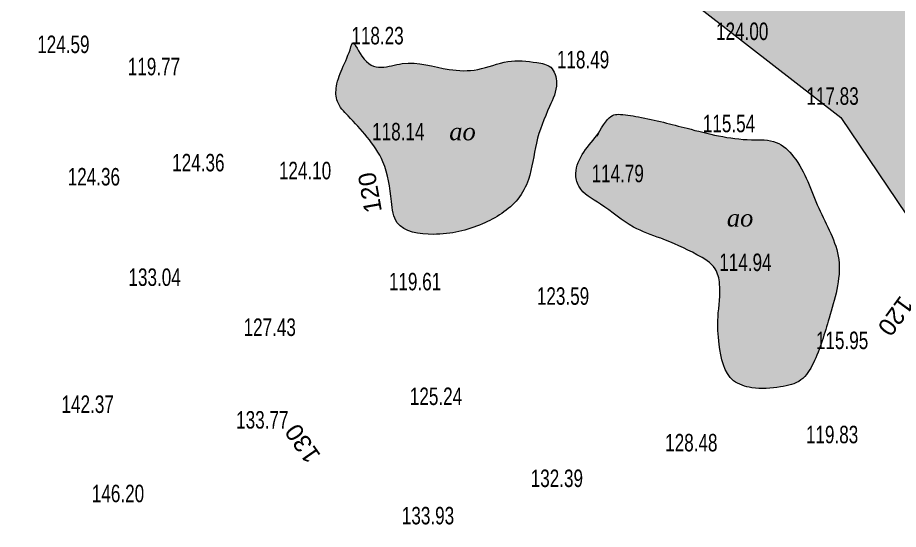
# Model space of a CAD drawing. Header units: metres. Extents: x 431006 to 434411, y 2469261 to 2473208.
# Drawn here: x 431971.6 to 432173, y 2471646.5 to 2471763.7 of the extents above; entities that cross this region are included whole.
import ezdxf
from ezdxf.enums import TextEntityAlignment as Align

# ---------------------------------------------------------------- set-up
doc = ezdxf.new("R2010")
doc.units = ezdxf.units.M
doc.header["$MEASUREMENT"] = 0
doc.linetypes.add('ACAD_ISO02W100', pattern=[15, 12, -3])
for name, color, linetype, lineweight in [('CAO DO', 8, 'Continuous', 18), ('ghi chu-ks', 8, 'Continuous', 18), ('mat nuoc-ks', 8, 'DUONG_MEP_NUOC', 18), ('MH_DongMuc', 8, 'Continuous', 18), ('ranh gioi thuc vat-ks', 8, 'RAO_T_VAT', 18), ('thuc vat-ks', 8, 'Continuous', 18)]:
    doc.layers.add(name, color=color, linetype=linetype, lineweight=lineweight)
doc.styles.add('AO', font='')
doc.styles.get("Standard").update_dxf_attribs({"font": 'arial.ttf'})
doc.styles.get('AO').set_extended_font_data('.VnTime', italic=True)
doc.linetypes.add('DUONG_MEP_NUOC', pattern='A,0.2,[130,ltypeshp.shx,S=0.15,R=0,X=0,Y=0.15],0.05,[130,ltypeshp.shx,S=0.15,R=0,X=0,Y=0.15],1', length=1.25)
doc.linetypes.add('RAO_T_VAT', pattern='A,0,[133,ltypeshp.shx,S=0.34,R=0,X=-0.17,Y=0],-2,[133,ltypeshp.shx,S=0.08,R=0,X=0,Y=0],-1.5,[133,ltypeshp.shx,S=0.08,R=0,X=0,Y=0],-1.5,[133,ltypeshp.shx,S=0.08,R=0,X=0,Y=0],-2', length=7)

msp = doc.modelspace()

# ---------------------------------------------------------------- hatches: boundary and pattern name
at = {"layer": 'mat nuoc-ks', "linetype": 'ACAD_ISO02W100'}
h = msp.add_hatch(dxfattribs=at)
h.set_pattern_fill('MUDST', color=9, scale=10, style=0)
edge = h.paths.add_edge_path()
edge.add_spline(control_points=[(432106.9, 2471929.87), (432106.61, 2471928.66), (432106.3, 2471926.17), (432106.47, 2471923.51), (432106.21, 2471920.96), (432108.49, 2471920.68), (432110.38, 2471920.83), (432112.37, 2471920.32), (432113.66, 2471921.26), (432113.99, 2471923.39), (432113.35, 2471925.7), (432113.65, 2471928.09), (432112.3, 2471930.03), (432109.99, 2471928.92), (432107.14, 2471930.88), (432106.9, 2471929.87)], knot_values=[0, 0, 0, 0, 3.748526, 7.269692, 8.646752, 10.241245, 12.788832, 14.991869, 15.725901, 17.304545, 20.935078, 22.945358, 24.412951, 26.914023, 30.012204, 30.012204, 30.012204, 30.012204], degree=3, periodic=0)
edge = h.paths.add_edge_path()
edge.add_spline(control_points=[(432104.43, 2471737.24), (432102.35, 2471734.39), (432098.43, 2471730.72), (432099.94, 2471723.68), (432106.01, 2471720.72), (432111.38, 2471715.61), (432119.5, 2471712.99), (432125.71, 2471710.16), (432131.25, 2471706.97), (432132.63, 2471701.37), (432131.47, 2471695.56), (432131.93, 2471688.17), (432133.39, 2471680.64), (432140.23, 2471678.49), (432145.43, 2471678.89), (432151.05, 2471680.15), (432154.74, 2471686.41), (432156.7, 2471693.54), (432159.13, 2471701.39), (432160.07, 2471710.38), (432154.11, 2471720.05), (432151.32, 2471729.94), (432145.14, 2471735.91), (432136.12, 2471735.32), (432125.69, 2471738.06), (432116.1, 2471740.56), (432109.02, 2471741.71), (432106.55, 2471741.29), (432103.23, 2471735.19), (432104.47, 2471737.3), (432104.43, 2471737.24)], knot_values=[0, 0, 0, 0, 10.600254, 13.607974, 20.049101, 29.228353, 35.974687, 45.06268, 50.31232, 53.882357, 61.48097, 67.783105, 76.721594, 81.161286, 87.753667, 92.669486, 97.380803, 108.341574, 115.159199, 122.039385, 134.62611, 147.728717, 152.886442, 158.578002, 173.510253, 184.9657, 189.566236, 193.013788, 196.199483, 196.413976, 196.413976, 196.413976, 196.413976], degree=3, periodic=0)
edge = h.paths.add_edge_path()
edge.add_spline(control_points=[(432048.02, 2471757.59), (432047.54, 2471755.84), (432046.16, 2471752.69), (432044.29, 2471748.48), (432044.37, 2471744.06), (432047.8, 2471740.53), (432051.66, 2471736.42), (432056.12, 2471730.05), (432056.87, 2471723.17), (432057.91, 2471714.83), (432068.18, 2471713.39), (432077.4, 2471715.7), (432085.47, 2471720.48), (432089.19, 2471727.59), (432089.81, 2471735.19), (432092.72, 2471742.32), (432095.4, 2471747.89), (432094.08, 2471752.73), (432089.13, 2471753.61), (432083.51, 2471754.18), (432077.08, 2471751.31), (432068.77, 2471751.57), (432060.2, 2471754.78), (432051.74, 2471750.14), (432048.33, 2471758.75), (432048.02, 2471757.59)], knot_values=[0, 0, 0, 0, 5.429097, 10.280384, 13.791283, 17.851153, 24.354071, 31.090708, 40.411746, 45.422616, 54.063596, 65.565334, 75.457545, 80.538735, 89.067504, 97.995683, 103.537521, 107.397293, 110.723712, 117.378496, 124.504856, 131.034336, 141.877582, 151.221463, 154.834371, 154.834371, 154.834371, 154.834371], degree=3, periodic=0)
edge = h.paths.add_edge_path()
edge.add_spline(control_points=[(432162.94, 2471871.79), (432160.85, 2471872.63), (432156.82, 2471873.44), (432151.39, 2471872.37), (432146.1, 2471868.31), (432145.69, 2471859.83), (432144.2, 2471852.28), (432142.89, 2471846.17), (432144.85, 2471841.18), (432151.03, 2471839.68), (432157.68, 2471837.89), (432163.53, 2471837.22), (432168.85, 2471836.71), (432170.51, 2471841.41), (432170.63, 2471846.77), (432173.53, 2471854.41), (432175.86, 2471860.21), (432176.86, 2471866.26), (432172.47, 2471868.49), (432168.4, 2471871.19), (432164.54, 2471871.14), (432162.94, 2471871.79)], knot_values=[0, 0, 0, 0, 6.732644, 11.9432, 16.239294, 25.649051, 35.207642, 40.020668, 44.096356, 49.761783, 57.645981, 64.901311, 68.469918, 71.3837, 77.981703, 85.222076, 95.127102, 97.714982, 101.998098, 107.657647, 112.848836, 112.848836, 112.848836, 112.848836], degree=3, periodic=0)
edge = h.paths.add_edge_path()
edge.add_spline(control_points=[(432086.88, 2471893.32), (432083.24, 2471893.44), (432074.76, 2471890.24), (432075.24, 2471877.97), (432074.82, 2471868.24), (432080.94, 2471859.12), (432088.79, 2471854.14), (432098.18, 2471853.58), (432102.49, 2471858.37), (432105.1, 2471864.21), (432112.97, 2471864.74), (432120, 2471861.91), (432125.81, 2471857.15), (432133.38, 2471858.15), (432137.3, 2471867.06), (432142.76, 2471873.71), (432143.09, 2471882.88), (432135.67, 2471888.28), (432127.24, 2471894), (432115.96, 2471898.54), (432104.04, 2471898.12), (432094.44, 2471896.52), (432088.56, 2471893.27), (432086.88, 2471893.32)], knot_values=[0, 0, 0, 0, 10.936208, 21.37055, 33.223601, 39.880666, 53.17405, 60.178288, 65.513331, 71.492321, 78.034829, 86.194204, 94.477576, 99.485948, 106.452671, 121.354315, 125.331891, 132.123218, 146.243592, 157.310476, 167.466603, 181.547362, 186.581635, 186.581635, 186.581635, 186.581635], degree=3, periodic=0)
h.paths.add_polyline_path([(432114.85, 2471572.33), (432121.65, 2471575.73), (432127.84, 2471579.13), (432141.04, 2471574.8), (432150.12, 2471572.54), (432156.51, 2471573.88), (432161.57, 2471581.19), (432169.41, 2471593.97), (432184.39, 2471616.6), (432187.59, 2471624.12), (432179.75, 2471624.12), (432171.71, 2471618.56), (432167.07, 2471608.66), (432159.64, 2471597.12), (432155.62, 2471594.65), (432144.27, 2471595.99), (432133.65, 2471600.01), (432116.09, 2471598.42), (432107.01, 2471596.77), (432109.69, 2471585.33)])
h.paths.add_polyline_path([(432031.14, 2471528.1), (432019.46, 2471528.1), (432007.22, 2471524.69), (432000.32, 2471516.97), (431995.63, 2471508.97), (431995.63, 2471502.07), (431998.94, 2471497.75), (432007.96, 2471497.75), (432018.45, 2471499.59), (432036.66, 2471504.1), (432040.71, 2471507.04), (432041.63, 2471512.46), (432037.22, 2471526.26)])
h.paths.add_polyline_path([(432152.33, 2471852.54), (432160.29, 2471852.54), (432160.29, 2471861.37), (432152.33, 2471861.37)], flags=24)
h.paths.add_polyline_path([(432104.68, 2471877.49), (432112.64, 2471877.49), (432112.64, 2471886.33), (432104.68, 2471886.33)], flags=24)
h.paths.add_polyline_path([(432132.68, 2471713.33), (432140.63, 2471713.33), (432140.63, 2471722.17), (432132.68, 2471722.17)], flags=24)
h.paths.add_polyline_path([(432069.22, 2471733.08), (432077.17, 2471733.08), (432077.17, 2471741.91), (432069.22, 2471741.91)], flags=24)
h.paths.add_polyline_path([(432145.91, 2471581.38), (432153.86, 2471581.38), (432153.86, 2471590.21), (432145.91, 2471590.21)], flags=24)
h.paths.add_polyline_path([(432013.12, 2471507.92), (432021.07, 2471507.92), (432021.07, 2471516.76), (432013.12, 2471516.76)], flags=24)
at = {"layer": 'thuc vat-ks'}
h = msp.add_hatch(dxfattribs=at)
h.set_pattern_fill('217B', color=9, scale=20, style=0, pattern_type=2)
h.set_pattern_definition([(0, (14.8, 7.6), (0, 20), [0, -20]), (0, (14.76, 7.848), (0, 20), [0, -20]), (0, (14.648, 8.07), (0, 20), [0, -20]), (0, (14.47, 8.248), (0, 20), [0, -20]), (0, (14.248, 8.36), (0, 20), [0, -20]), (0, (14, 8.4), (0, 20), [0, -20]), (0, (13.752, 8.36), (0, 20), [0, -20]), (0, (13.53, 8.248), (0, 20), [0, -20]), (0, (13.352, 8.07), (0, 20), [0, -20]), (0, (13.24, 7.848), (0, 20), [0, -20]), (0, (13.2, 7.6), (0, 20), [0, -20]), (0, (13.24, 7.352), (0, 20), [0, -20]), (0, (13.352, 7.13), (0, 20), [0, -20]), (0, (13.53, 6.952), (0, 20), [0, -20]), (0, (13.752, 6.84), (0, 20), [0, -20]), (0, (14, 6.8), (0, 20), [0, -20]), (0, (14.248, 6.84), (0, 20), [0, -20]), (0, (14.47, 6.952), (0, 20), [0, -20]), (0, (14.648, 7.13), (0, 20), [0, -20]), (0, (14.76, 7.352), (0, 20), [0, -20]), (0, (6.76, 15.352), (0, 20), [0, -20]), (0, (6.648, 15.13), (0, 20), [0, -20]), (0, (6.47, 14.952), (0, 20), [0, -20]), (0, (6.248, 14.84), (0, 20), [0, -20]), (0, (6, 14.8), (0, 20), [0, -20]), (0, (5.752, 14.84), (0, 20), [0, -20]), (0, (5.53, 14.952), (0, 20), [0, -20]), (0, (5.352, 15.13), (0, 20), [0, -20]), (0, (5.24, 15.352), (0, 20), [0, -20]), (0, (5.2, 15.6), (0, 20), [0, -20]), (0, (5.24, 15.848), (0, 20), [0, -20]), (0, (5.352, 16.07), (0, 20), [0, -20]), (0, (5.53, 16.248), (0, 20), [0, -20]), (0, (5.752, 16.36), (0, 20), [0, -20]), (0, (6, 16.4), (0, 20), [0, -20]), (0, (6.248, 16.36), (0, 20), [0, -20]), (0, (6.47, 16.248), (0, 20), [0, -20]), (0, (6.648, 16.07), (0, 20), [0, -20]), (0, (6.76, 15.848), (0, 20), [0, -20]), (0, (6.8, 15.6), (0, 20), [0, -20]), (0, (14, 4), (0, 20), [1.086, -18.914]), (0, (6, 12), (0, 20), [1.086, -18.914]), (90, (14, 4), (-20, 1e-15), [2.8, -17.2]), (90, (6, 12), (-20, 1e-15), [2.8, -17.2])])
h.paths.add_polyline_path([(432087.77, 2471784.55), (432118.28, 2471773.17), (432159.83, 2471740.77), (432176.87, 2471715.43), (432217.75, 2471686.18), (432264.77, 2471673.38), (432281.88, 2471673.38), (432309.71, 2471690.76), (432322.76, 2471703.21), (432329.14, 2471713.35), (432332.62, 2471715.09), (432351.47, 2471701.19), (432364.37, 2471693.39), (432377.6, 2471686.48), (432393.28, 2471680.99), (432406.11, 2471689.94), (432408.55, 2471704.58), (432412.42, 2471725.93), (432413.41, 2471737.84), (432420.13, 2471747.27), (432431.59, 2471752.77), (432439.58, 2471752.77), (432449.33, 2471750.99), (432467.89, 2471745.35), (432473.33, 2471745.82), (432474.76, 2471749.34), (432480.04, 2471787.18), (432481.46, 2471803.19), (432468.42, 2471809.57), (432448.47, 2471809.57), (432429.03, 2471804.46), (432414.71, 2471795.27), (432408.06, 2471792.46), (432398.34, 2471792.2), (432390.19, 2471795.7), (432402.02, 2471848.41), (432391.37, 2471856.79), (432368.78, 2471853.25), (432359.75, 2471827.46), (432353.94, 2471820.69), (432342.32, 2471823.59), (432334.58, 2471836.16), (432333.93, 2471853.57), (432329.72, 2471871.35), (432315.52, 2471877.79), (432289.38, 2471876.5), (432269.46, 2471863.05), (432267.71, 2471848.75), (432269.21, 2471816.96), (432259.77, 2471796.68), (432233.12, 2471783.76), (432200.28, 2471758.35), (432193.06, 2471755.64), (432185.61, 2471757), (432179.3, 2471768.26), (432168.66, 2471802.22), (432150.62, 2471813.75), (432122.84, 2471824.2), (432078.94, 2471850.69), (432062.61, 2471871.83), (432064.89, 2471900.93), (432057.15, 2471914.57), (432035.75, 2471915.94), (432017.08, 2471910.03), (432006.15, 2471910.03), (431981.56, 2471904.57), (431959.12, 2471897.22), (431940.04, 2471893.28), (431916.71, 2471891.39), (431899.84, 2471892.49), (431891.48, 2471889.03), (431880.7, 2471877.6), (431861.39, 2471873.89), (431848.29, 2471865.57), (431833.4, 2471840.17), (431835.1, 2471828), (431851.82, 2471816.97), (431881, 2471813.29), (431918.18, 2471806.4), (431944.25, 2471805.55), (431972.01, 2471806.68), (431996.94, 2471808.38), (432029.8, 2471800.74)])

# ---------------------------------------------------------------- linework, layer by layer
at = {"layer": 'mat nuoc-ks', "color": 9, "lineweight": 0}
for points, start_tangent, end_tangent in [([(432048.02, 2471757.59), (432046.08, 2471752.52), (432044.51, 2471747.93), (432044.75, 2471744.43), (432047.17, 2471741.16), (432051.52, 2471736.33), (432055.15, 2471730.66), (432057.08, 2471721.54), (432058.41, 2471716.71), (432066.64, 2471714.05), (432077.88, 2471716.47), (432085.98, 2471722.14), (432088.4, 2471726.61), (432090.21, 2471734.95), (432093.25, 2471743.34), (432094.83, 2471748.65), (432093.49, 2471752.28), (432090.35, 2471753.36), (432083.7, 2471753.61), (432076.81, 2471751.79), (432070.28, 2471751.79), (432059.52, 2471753.12), (432050.33, 2471754.81), (432048.02, 2471757.59)], (-0.262882, -0.964828), (-0.262882, -0.964828)), ([(432104.43, 2471737.24), (432099.24, 2471728), (432099.92, 2471725.07), (432104.89, 2471720.97), (432112.41, 2471715.71), (432118.65, 2471713.15), (432126.93, 2471709.4), (432131.07, 2471706.16), (432132.12, 2471702.75), (432131.74, 2471695.16), (432132.02, 2471688.87), (432135.32, 2471680.56), (432139.46, 2471678.96), (432146.05, 2471679.13), (432150.7, 2471680.73), (432153.49, 2471684.53), (432157.14, 2471694.86), (432158.91, 2471701.45), (432159.34, 2471708.31), (432154.77, 2471720.05), (432149.02, 2471731.82), (432145.05, 2471735.11), (432139.39, 2471735.7), (432124.69, 2471738.32), (432113.54, 2471740.93), (432108.98, 2471741.52), (432106.02, 2471739.75), (432104.33, 2471737.05), (432104.43, 2471737.24)], (-0.589748, -0.807588), (-0.589748, -0.807588))]:
    msp.add_spline(points, degree=3, dxfattribs=dict(at, start_tangent=start_tangent, end_tangent=end_tangent))
at = {"layer": 'ranh gioi thuc vat-ks', "color": 9, "lineweight": 0, "ltscale": 3}
msp.add_lwpolyline([(431880.7, 2471877.6), (431861.39, 2471873.89), (431848.29, 2471865.57), (431833.4, 2471840.17), (431835.1, 2471828), (431851.82, 2471816.97), (431881, 2471813.29), (431918.18, 2471806.4), (431944.25, 2471805.55), (431972.01, 2471806.68), (431996.94, 2471808.38), (432029.8, 2471800.74), (432087.77, 2471784.55), (432118.28, 2471773.17), (432159.83, 2471740.77), (432176.87, 2471715.43)], dxfattribs=at)

# ---------------------------------------------------------------- texts
at = {"layer": 'CAO DO', "color": 9, "lineweight": 0, "width": 0.7}
for s, p in [('118.23', (432047.92, 2471757.53, 118.23)), ('124.00', (432131.29, 2471758.52, 124)), ('124.59', (431976.1, 2471755.54, 124.58)), ('118.49', (432094.91, 2471752.04, 118.49)), ('119.77', (431996.81, 2471750.45, 119.77)), ('117.83', (432151.94, 2471743.7, 117.83)), ('115.54', (432128.27, 2471737.42, 115.54)), ('118.14', (432052.67, 2471735.56, 118.14)), ('124.36', (432006.96, 2471728.47, 124.36)), ('124.36', (431983.07, 2471725.24, 124.36)), ('124.10', (432031.35, 2471726.65, 124.1)), ('114.79', (432102.83, 2471725.98, 114.79)), ('114.94', (432132.03, 2471705.65, 114.94)), ('133.04', (431996.96, 2471702.25, 133.04)), ('119.61', (432056.5, 2471701.24, 119.61)), ('123.59', (432090.33, 2471697.93, 123.58)), ('127.43', (432023.28, 2471690.8, 127.43)), ('115.95', (432154.13, 2471687.79, 115.95)), ('125.24', (432061.29, 2471674.99, 125.24)), ('142.37', (431981.66, 2471673.18, 142.37)), ('133.77', (432021.58, 2471669.6, 133.77)), ('119.83', (432151.84, 2471666.24, 119.83)), ('128.48', (432119.66, 2471664.38, 128.48)), ('132.39', (432088.92, 2471656.22, 132.39)), ('146.20', (431988.59, 2471652.75, 146.2)), ('133.93', (432059.46, 2471647.68, 133.93))]:
    msp.add_text(s, height=4, dxfattribs=at).set_placement(p)
at = {"layer": 'ghi chu-ks', "color": 9, "char_height": 4, "width": 24.3841, "attachment_point": 1, "style": 'AO'}
for insert in [(432070.31, 2471739.58), (432133.77, 2471719.83)]:
    msp.add_mtext('ao', dxfattribs=dict(at, insert=insert))
at = {"layer": 'MH_DongMuc', "color": 9, "lineweight": 0}
for s, rotation, p in [('120', 100.0256, (432052.14, 2471723.59, 120)), ('120', 233.9861, (432172.36, 2471695.33, 120)), ('130', 124.698, (432036.75, 2471666.15, 130))]:
    msp.add_text(s, height=4, rotation=rotation, dxfattribs=at).set_placement(p, align=Align.MIDDLE)

doc.saveas('drawing.dxf')
